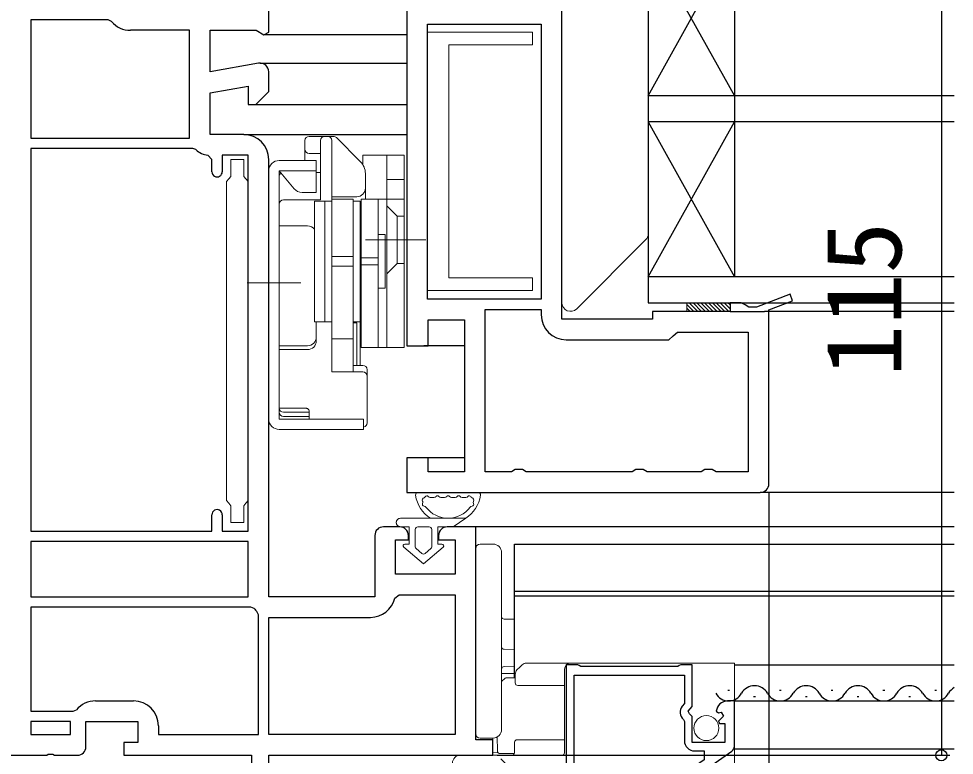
# Model space of a CAD drawing. Units: millimetres, scale not verified. Extents: x -525 to 525, y -783 to 779.
# Drawn here: x 96.2 to 204.7, y 217.9 to 303.3 of the extents above; entities that cross this region are included whole.
import ezdxf
from ezdxf.enums import TextEntityAlignment as Align

# ---------------------------------------------------------------- set-up
doc = ezdxf.new("R2010")
doc.units = ezdxf.units.MM
doc.header["$LTSCALE"] = 4
for name, color, linetype in [('0-3_YKK_11', 7, 'Continuous'), ('0-4_YKK_12', 2, 'Continuous'), ('0-7_YKK_D', 6, 'Continuous')]:
    doc.layers.add(name, color=color, linetype=linetype)
doc.layers.add('0-5_YKK_13', color=4, linetype='Continuous', lineweight=18)
doc.styles.add('ＭＳ ゴシック', font='')
doc.styles.get('ＭＳ ゴシック').set_extended_font_data('MS Gothic')

msp = doc.modelspace()

# ---------------------------------------------------------------- linework, layer by layer
at = {"layer": '0-3_YKK_11'}
for p, q in [((178.741, 269.384), (182.741, 269.384)), ((140.441, 244.384), (138.541, 244.384)), ((123.53, 234.908), (123.148, 235.084)), ((105.141, 224.184), (109.54, 224.184)), ((174.121, 215.01), (178.941, 218.375))]:
    msp.add_line(p, q, dxfattribs=at)
for points in [[(95.241, 331.884), (95.241, 271.284), (67.241, 271.284), (67.241, 267.884), (69.141, 267.884), (69.641, 268.384), (70.141, 268.884), (95.241, 268.884), (95.241, 217.884), (99.483, 217.884), (99.666, 218.004), (100.216, 218.004), (100.399, 217.884), (103.041, 217.884)], [(124.067, 298.169), (118.441, 297.177), (118.441, 301.984), (123.797, 301.984), (124.665, 301.442), (125.241, 301.761), (125.241, 304.384), (108.734, 304.384), (107.29, 331.936)], [(183.241, 249.384), (183.241, 269.573), (185.982, 270.61), (185.699, 271.359), (181.801, 269.884), (180.907, 269.884), (180.474, 270.134), (180.041, 270.384), (178.741, 270.384), (178.741, 269.384), (169.741, 269.384), (169.741, 268.484), (159.241, 268.484), (159.241, 308.984)], [(141.241, 306.384), (141.241, 265.384), (143.741, 265.384), (143.741, 268.384), (147.941, 268.384), (147.941, 250.784), (143.741, 250.784), (143.741, 252.384), (141.241, 252.384), (141.241, 248.384), (182.241, 248.384)], [(106.998, 303.008), (106.617, 303.184), (97.641, 303.184), (97.641, 289.484)], [(97.641, 289.484), (116.041, 289.484), (116.041, 301.984), (109.209, 301.984)], [(122.341, 289.884), (118.441, 289.884), (118.441, 294.74), (122.841, 295.516), (122.841, 293.384), (123.741, 293.384), (125.241, 294.884), (125.241, 297.184)], [(97.641, 288.284), (97.641, 243.884), (118.641, 243.884), (118.641, 245.784)], [(116.786, 288.146), (116.441, 288.284), (97.641, 288.284)], [(118.641, 285.584), (118.641, 287), (118.192, 287.497)], [(119.841, 245.784), (119.841, 243.884), (122.841, 243.884), (122.841, 287.484), (119.841, 287.484), (119.841, 285.584)], [(137.541, 243.384), (137.541, 236.284), (125.241, 236.284), (125.241, 286.984)], [(150.341, 250.784), (150.341, 269.584), (156.841, 269.584), (156.841, 268.984)], [(159.741, 266.084), (171.646, 266.084), (172.143, 266.534), (172.641, 266.984), (180.841, 266.984), (180.841, 250.784), (177.107, 250.784), (176.674, 251.034), (175.808, 251.034), (175.375, 250.784), (169.107, 250.784), (168.674, 251.034), (167.808, 251.034), (167.375, 250.784), (155.107, 250.784), (154.674, 251.034), (153.808, 251.034), (153.375, 250.784), (150.341, 250.784)], [(104.041, 218.884), (104.041, 221.784), (110.041, 221.784), (110.041, 219.384), (108.441, 219.384), (108.441, 217.884), (123.241, 217.884), (123.241, 204.976), (122.991, 204.68), (122.741, 204.384), (122.741, 202.884), (125.241, 202.884), (125.241, 217.884), (151.241, 217.884), (151.241, 219.684), (149.241, 219.684), (149.241, 244.384), (145.941, 244.384)], [(144.941, 243.384), (144.941, 242.884), (146.841, 242.884), (146.841, 238.884), (139.941, 238.884), (139.941, 242.884), (141.441, 242.884), (141.441, 243.384)], [(139.859, 236.102), (140.345, 236.484), (146.841, 236.484), (146.841, 220.284)], [(123.148, 235.084), (97.641, 235.084), (97.641, 222.984), (102.548, 222.984), (102.931, 223.162)], [(112.44, 221.284), (112.44, 220.284), (124.041, 220.284), (124.041, 234.192), (123.864, 234.573)], [(146.841, 220.284), (125.241, 220.284), (125.241, 233.884), (137.041, 233.884)], [(177.142, 223.002), (177.393, 222.791), (177.711, 222.876), (177.982, 222.408), (177.405, 221.831), (177.507, 221.584), (178.141, 221.584), (178.141, 219.384), (174.341, 219.384), (174.341, 222.384), (174.041, 222.684), (173.888, 223.013), (174.341, 223.553), (174.341, 228.384), (173.014, 228.384), (172.841, 228.284), (172.668, 228.184), (161.414, 228.184), (161.241, 228.284), (161.068, 228.384), (159.741, 228.384), (159.741, 216.084), (153.541, 216.084), (152.146, 217.479)], [(173.626, 215.884), (160.641, 215.884), (160.641, 227.184), (173.441, 227.184), (173.441, 223.88), (173.198, 223.591)], [(179.241, 218.949), (179.241, 224.184), (178.436, 224.184)], [(173.334, 222.041), (173.441, 221.812), (173.441, 219.584)], [(174.641, 218.384), (175.741, 218.384), (175.741, 217.36), (173.626, 215.884)]]:
    msp.add_lwpolyline(points, dxfattribs=at)
for points in [[(156.841, 302.684), (156.841, 270.784), (143.641, 270.784), (143.641, 302.684)], [(122.841, 242.684), (97.641, 242.684), (97.641, 236.284), (122.841, 236.284)], [(97.641, 220.284), (102.241, 220.284), (102.241, 221.784), (97.641, 221.784)]]:
    msp.add_lwpolyline(points, close=True, dxfattribs=at)
for centre, radius, start, end in [((109.209, 304.884), 2.9, 220.32022, 270.00001), ((124.241, 297.184), 1, 360, 99.99998), ((122.341, 286.984), 2.9, 0.00001, 89.99999), ((118.441, 289.884), 2.4, 226.39716, 264.0622), ((119.241, 285.584), 0.6, 179.99999, 0.00001), ((159.741, 268.984), 2.9, 180.00001, 269.99999), ((182.241, 249.384), 1, 270.00001, 359.99999), ((119.241, 245.784), 0.6, 359.99999, 180.00001), ((138.541, 243.384), 1, 90.00001, 179.99999), ((140.441, 243.384), 1, 0.00001, 89.99999), ((145.941, 243.384), 1, 90.00001, 179.99999), ((137.041, 236.784), 2.9, 270.00001, 346.39104), ((125.741, 236.784), 2.9, 220.32022, 229.67978), ((105.141, 221.284), 2.9, 90.00001, 139.63901), ((109.54, 221.284), 2.9, 0.00001, 89.99999), ((174.041, 222.884), 1.1, 139.99999, 229.99481), ((178.436, 222.884), 1.3, 89.99998, 174.7841), ((174.641, 219.584), 1.2, 180.00001, 269.99999), ((103.041, 218.884), 1, 270.00001, 359.99999), ((178.541, 218.949), 0.7, 304.91937, 359.99998)]:
    msp.add_arc(centre, radius, start, end, dxfattribs=at)
at = {"layer": '0-4_YKK_12'}
for p, q in [((169.241, 315.384), (169.241, 270.389)), ((169.241, 312.384), (179.241, 294.384)), ((169.241, 294.384), (179.241, 312.384)), ((179.241, 312.384), (179.241, 273.384)), ((124.741, 301.484), (141.241, 301.484)), ((124.241, 298.184), (141.241, 298.184)), ((204.741, 294.384), (169.241, 294.384)), ((123.534, 293.384), (141.241, 293.384)), ((169.241, 273.384), (179.241, 291.384)), ((169.241, 291.384), (179.241, 273.384)), ((204.741, 291.384), (169.241, 291.384)), ((122.341, 289.884), (141.241, 289.884)), ((204.741, 273.384), (169.241, 273.384)), ((169.241, 270.389), (204.741, 270.388)), ((204.741, 269.384), (182.741, 269.384)), ((147.928, 265.385), (143.241, 265.385)), ((147.94, 252.384), (143.241, 252.384)), ((204.741, 248.384), (182.241, 248.384)), ((204.741, 244.384), (148.741, 244.384)), ((204.741, 236.884), (153.741, 236.884)), ((153.741, 236.384), (204.741, 236.384)), ((179.241, 228.384), (204.741, 228.384)), ((178.472, 225.452), (178.672, 225.452)), ((181.472, 224.692), (181.672, 224.692)), ((184.472, 225.452), (184.672, 225.452)), ((187.472, 224.692), (187.672, 224.692)), ((190.472, 225.452), (190.672, 225.452)), ((193.472, 224.692), (193.672, 224.692)), ((196.472, 225.452), (196.672, 225.452)), ((199.472, 224.692), (199.672, 224.692)), ((202.472, 225.452), (202.672, 225.452)), ((179.241, 224.184), (204.741, 224.184)), ((204.741, 218.584), (179.241, 218.584))]:
    msp.add_line(p, q, dxfattribs=at)
msp.add_lwpolyline([(153.741, 226.884), (153.741, 242.384), (204.741, 242.384)], dxfattribs=at)
for centre, start, end in [((181.572, 224.233), 29.20254, 150.79746), ((187.572, 224.233), 29.20254, 150.79746), ((193.572, 224.233), 29.20254, 150.79746), ((199.572, 224.233), 29.20254, 150.79746), ((205.572, 224.233), 118.91819, 150.79746), ((178.572, 225.91), 209.20254, 330.79746), ((184.572, 225.91), 209.20254, 330.79746), ((190.572, 225.91), 209.20254, 330.79746), ((196.572, 225.91), 209.20254, 330.79746), ((202.572, 225.91), 209.20254, 330.79746)]:
    msp.add_arc(centre, 1.718, start, end, dxfattribs=at)
at = {"layer": '0-5_YKK_13'}
for p, q in [((159.241, 315.384), (159.241, 270.384)), ((169.241, 278.384), (169.241, 315.384)), ((129.441, 286.884), (129.441, 289.184)), ((129.441, 286.884), (129.441, 289.184)), ((132.734, 289.684), (129.941, 289.684)), ((132.734, 289.684), (129.941, 289.684)), ((131.241, 282.317), (131.241, 289.184)), ((131.241, 282.317), (131.241, 289.184)), ((132.541, 282.384), (132.541, 289.184)), ((132.541, 282.384), (132.541, 289.184)), ((135.855, 286.77), (133.087, 289.538)), ((135.855, 286.77), (133.087, 289.538)), ((131.241, 287.684), (129.941, 287.684)), ((131.241, 287.684), (129.941, 287.684)), ((140.941, 287.484), (136.141, 287.484)), ((136.141, 286.409), (136.141, 287.484)), ((140.941, 287.484), (136.141, 287.484)), ((136.141, 286.409), (136.141, 287.484)), ((138.941, 282.384), (138.941, 287.484)), ((138.941, 282.384), (138.941, 287.484)), ((140.941, 265.184), (140.941, 287.484)), ((140.941, 265.184), (140.941, 287.484)), ((125.241, 256.884), (125.241, 285.684)), ((125.241, 256.884), (125.241, 285.684)), ((126.441, 256.884), (126.441, 285.684)), ((130.741, 285.684), (126.441, 285.684)), ((126.441, 285.684), (128.179, 283.613)), ((126.441, 256.884), (126.441, 285.684)), ((130.741, 285.684), (126.441, 285.684)), ((126.441, 285.684), (128.179, 283.613)), ((131.241, 285.484), (130.741, 285.484)), ((131.241, 285.484), (130.741, 285.484)), ((136.441, 282.384), (136.441, 285.356)), ((136.441, 282.384), (136.441, 285.356)), ((126.441, 279.305), (126.441, 284.984)), ((126.441, 279.305), (126.441, 284.984)), ((140.941, 284.684), (138.941, 284.684)), ((140.941, 284.684), (138.941, 284.684)), ((131.241, 282.317), (126.941, 282.317)), ((131.241, 282.317), (126.941, 282.317)), ((130.741, 283.184), (129.098, 283.184)), ((130.741, 283.184), (129.098, 283.184)), ((130.541, 268.184), (130.541, 282.184)), ((131.741, 282.184), (130.541, 282.184)), ((130.541, 268.184), (130.541, 282.184)), ((131.741, 282.184), (130.541, 282.184)), ((131.741, 282.184), (132.541, 282.184)), ((131.741, 282.184), (131.741, 268.184)), ((131.741, 268.184), (131.741, 282.184)), ((131.741, 282.184), (132.541, 282.184)), ((131.741, 282.184), (131.741, 268.184)), ((131.741, 268.184), (131.741, 282.184)), ((135.441, 282.684), (132.541, 282.684)), ((135.441, 282.684), (132.541, 282.684)), ((132.541, 262.363), (132.541, 282.384)), ((132.541, 262.363), (132.541, 282.384)), ((132.541, 282.184), (132.541, 268.184)), ((132.541, 282.184), (132.541, 268.184)), ((135.041, 282.184), (135.841, 282.184)), ((135.041, 282.184), (135.041, 268.184)), ((135.041, 282.184), (135.841, 282.184)), ((135.041, 282.184), (135.041, 268.184)), ((135.841, 282.184), (135.841, 268.184)), ((135.841, 282.184), (135.841, 268.184)), ((140.941, 282.384), (135.941, 282.384)), ((135.941, 265.184), (135.941, 282.384)), ((140.941, 282.384), (135.941, 282.384)), ((135.941, 265.184), (135.941, 282.384)), ((137.941, 265.184), (137.941, 282.384)), ((137.941, 265.184), (137.941, 282.384)), ((138.941, 282.384), (138.941, 265.184)), ((138.941, 282.384), (138.941, 265.184)), ((140.141, 280.434), (138.941, 281.634)), ((140.141, 280.434), (138.941, 281.634)), ((140.941, 280.434), (140.141, 280.434)), ((140.141, 274.934), (140.141, 280.434)), ((140.941, 280.434), (140.141, 280.434)), ((140.141, 274.934), (140.141, 280.434)), ((129.741, 279.305), (126.441, 279.305)), ((129.741, 279.305), (126.441, 279.305)), ((135.941, 278.184), (135.841, 278.184)), ((135.941, 278.184), (135.841, 278.184)), ((138.741, 278.284), (137.941, 278.284)), ((137.941, 272.084), (137.941, 278.284)), ((138.741, 278.284), (137.941, 278.284)), ((137.941, 272.084), (137.941, 278.284)), ((138.741, 272.084), (138.741, 278.284)), ((138.741, 272.084), (138.741, 278.284)), ((143.441, 277.684), (136.441, 277.684)), ((143.441, 277.684), (136.441, 277.684)), ((168.948, 277.677), (160.948, 269.677)), ((132.541, 275.753), (135.041, 275.753)), ((132.541, 275.753), (135.041, 275.753)), ((132.541, 274.615), (135.041, 274.615)), ((132.541, 274.615), (135.041, 274.615)), ((137.941, 275.576), (135.941, 275.576)), ((137.941, 275.576), (135.941, 275.576)), ((137.941, 274.792), (135.941, 274.792)), ((137.941, 274.792), (135.941, 274.792)), ((140.141, 274.934), (138.941, 273.734)), ((140.141, 274.934), (138.941, 273.734)), ((140.941, 274.934), (140.141, 274.934)), ((140.941, 274.934), (140.141, 274.934)), ((128.941, 272.684), (122.741, 272.684)), ((128.941, 272.684), (122.741, 272.684)), ((135.941, 272.184), (135.841, 272.184)), ((135.941, 272.184), (135.841, 272.184)), ((138.741, 272.084), (137.941, 272.084)), ((138.741, 272.084), (137.941, 272.084)), ((173.741, 270.189), (174.546, 269.384)), ((173.995, 270.384), (174.995, 269.384)), ((174.444, 270.384), (175.444, 269.384)), ((174.893, 270.384), (175.893, 269.384)), ((175.342, 270.384), (176.342, 269.384)), ((175.791, 270.384), (176.791, 269.384)), ((176.24, 270.384), (177.24, 269.384)), ((176.689, 270.384), (177.689, 269.384)), ((177.138, 270.384), (178.138, 269.384)), ((177.587, 270.384), (178.587, 269.384)), ((178.036, 270.384), (178.741, 269.679)), ((178.485, 270.384), (178.741, 270.128)), ((173.741, 269.74), (174.097, 269.384)), ((131.741, 268.184), (130.541, 268.184)), ((131.741, 268.184), (130.541, 268.184)), ((130.741, 265.948), (130.741, 268.184)), ((130.741, 265.948), (130.741, 268.184)), ((131.741, 268.184), (132.541, 268.184)), ((131.741, 268.184), (132.541, 268.184)), ((132.541, 262.363), (132.541, 268.184)), ((132.541, 262.363), (132.541, 268.184)), ((135.041, 268.184), (135.841, 268.184)), ((135.041, 268.184), (135.841, 268.184)), ((135.041, 263.117), (135.041, 268.045)), ((135.041, 263.117), (135.041, 268.045)), ((135.841, 268.184), (135.841, 263.117)), ((135.841, 268.184), (135.841, 263.117)), ((135.041, 266.184), (132.541, 266.184)), ((135.041, 266.184), (132.541, 266.184)), ((129.741, 265.398), (126.441, 265.398)), ((129.741, 265.398), (126.441, 265.398)), ((129.741, 264.948), (126.441, 264.948)), ((126.441, 258.143), (126.441, 264.948)), ((129.741, 264.948), (126.441, 264.948)), ((126.441, 258.143), (126.441, 264.948)), ((140.941, 265.184), (135.941, 265.184)), ((140.941, 265.184), (135.941, 265.184)), ((136.141, 263.117), (135.041, 263.117)), ((136.141, 263.117), (135.041, 263.117)), ((136.641, 262.617), (136.641, 256.445)), ((136.641, 262.617), (136.641, 256.445)), ((136.141, 262.363), (132.541, 262.363)), ((136.141, 262.363), (132.541, 262.363)), ((126.441, 257.684), (126.441, 258.143)), ((126.441, 258.143), (129.572, 258.143)), ((126.441, 257.684), (126.441, 258.143)), ((126.441, 258.143), (129.572, 258.143)), ((129.941, 257.684), (126.941, 257.684)), ((129.941, 257.684), (126.941, 257.684)), ((129.841, 257.184), (126.941, 257.184)), ((129.841, 257.184), (126.941, 257.184)), ((129.941, 256.884), (129.941, 257.773)), ((129.941, 256.884), (129.941, 257.773)), ((126.441, 256.884), (136.241, 256.884)), ((126.441, 256.884), (136.241, 256.884)), ((136.241, 255.684), (136.241, 256.884)), ((136.241, 255.684), (136.241, 256.884)), ((126.441, 255.684), (136.241, 255.684)), ((126.441, 255.684), (136.241, 255.684)), ((149.496, 248.384), (142.568, 248.384)), ((144.4, 247.784), (143.968, 247.784)), ((145.632, 247.784), (145.2, 247.784)), ((146.864, 247.784), (146.432, 247.784)), ((148.096, 247.784), (147.664, 247.784)), ((140.531, 245.384), (148.082, 245.384)), ((141.532, 244.384), (140.532, 244.384)), ((141.532, 244.384), (140.532, 244.384)), ((141.532, 242.384), (141.532, 244.384)), ((141.532, 242.384), (141.532, 244.384)), ((143.832, 244.384), (142.532, 244.384)), ((143.832, 244.384), (142.532, 244.384)), ((144.832, 244.384), (144.832, 242.384)), ((146.632, 244.384), (144.832, 244.384)), ((144.832, 242.384), (144.832, 244.384)), ((146.632, 244.384), (144.832, 244.384)), ((142.232, 244.084), (142.232, 242.084)), ((142.232, 244.084), (142.232, 242.084)), ((144.132, 242.084), (144.132, 244.084)), ((144.132, 242.084), (144.132, 244.084)), ((143.182, 240.084), (140.903, 242.028)), ((143.182, 240.084), (140.903, 242.028)), ((141.034, 242.384), (141.532, 242.384)), ((141.532, 242.384), (141.034, 242.384)), ((145.461, 242.028), (143.182, 240.084)), ((143.182, 240.084), (145.461, 242.028)), ((144.832, 242.384), (145.33, 242.384)), ((145.33, 242.384), (144.832, 242.384)), ((149.741, 242.384), (151.241, 242.384)), ((142.338, 241.856), (142.988, 241.302)), ((142.988, 241.302), (142.338, 241.856)), ((143.377, 241.302), (144.027, 241.856)), ((143.377, 241.302), (144.027, 241.856)), ((149.241, 241.384), (149.241, 241.884)), ((149.241, 220.884), (149.241, 241.384)), ((152.241, 241.384), (152.241, 220.884)), ((152.536, 233.679), (153.741, 233.658)), ((152.536, 230.179), (153.741, 230.158)), ((153.741, 228.21), (152.536, 228.189)), ((154.028, 227.778), (154.346, 228.096)), ((154.346, 228.096), (154.629, 228.379)), ((155.124, 228.584), (160.241, 228.584)), ((159.541, 227.884), (159.541, 219.384)), ((175.145, 228.584), (160.241, 228.584)), ((176.135, 228.584), (175.145, 228.584)), ((176.135, 228.584), (179.241, 228.584)), ((179.241, 228.584), (179.241, 227.884)), ((179.241, 224.184), (179.241, 227.884)), ((152.541, 227.384), (152.241, 227.384)), ((152.241, 226.455), (152.657, 226.812)), ((153.741, 227.384), (152.541, 227.384)), ((152.852, 226.884), (153.819, 226.884)), ((153.814, 226.287), (153.823, 227.289)), ((159.541, 225.984), (154.114, 225.984)), ((179.241, 219.384), (179.241, 224.184)), ((149.241, 220.384), (149.241, 220.884)), ((151.241, 219.884), (149.741, 219.884)), ((151.758, 218.381), (151.744, 220.02)), ((153.743, 218.181), (153.754, 219.387)), ((154.054, 219.684), (159.541, 219.684)), ((159.541, 219.384), (159.541, 218.184)), ((179.241, 218.284), (179.241, 219.384)), ((151.241, 217.885), (151.241, 218.184)), ((179.241, 214.844), (179.241, 218.284)), ((159.241, 217.884), (147.441, 217.884)), ((153.726, 218.084), (152.058, 218.084))]:
    msp.add_line(p, q, dxfattribs=at)
for points in [[(143.641, 301.784), (143.641, 271.784), (155.841, 271.784), (155.841, 273.284), (146.141, 273.284), (146.141, 300.284), (155.841, 300.284), (155.841, 301.784)], [(122.84, 284.442), (122.84, 247.426), (122.59, 247.13), (122.34, 246.834), (122.34, 244.884), (120.84, 244.884), (120.84, 246.834), (120.59, 247.13), (120.34, 247.426), (120.34, 284.442), (120.59, 284.738), (120.84, 285.034), (120.84, 286.984), (122.34, 286.984), (122.34, 285.034), (122.59, 284.738)], [(173.741, 270.384), (173.741, 269.384), (178.741, 269.384), (178.741, 270.384)]]:
    msp.add_lwpolyline(points, close=True, dxfattribs=at)
for points in [[(130.741, 283.184), (130.741, 286.884), (126.441, 286.884)], [(130.741, 283.184), (130.741, 286.884), (126.441, 286.884)], [(132.541, 282.384), (135.041, 282.384), (135.041, 262.363)], [(132.541, 282.384), (135.041, 282.384), (135.041, 262.363)], [(135.441, 263.117), (135.441, 268.045), (135.041, 268.045)], [(135.441, 263.117), (135.441, 268.045), (135.041, 268.045)], [(129.572, 258.142), (129.611, 258.14), (129.664, 258.127), (129.725, 258.102), (129.785, 258.063), (129.839, 258.012), (129.883, 257.952), (129.916, 257.886), (129.935, 257.817), (129.94, 257.753)], [(129.572, 258.142), (129.611, 258.14), (129.664, 258.127), (129.725, 258.102), (129.785, 258.063), (129.839, 258.012), (129.883, 257.952), (129.916, 257.886), (129.935, 257.817), (129.94, 257.753)], [(148.082, 245.384), (146.632, 244.384), (148.082, 245.384)], [(151.808, 218.219), (151.241, 218.184), (151.241, 218.483), (151.241, 219.884)]]:
    msp.add_lwpolyline(points, dxfattribs=at)
msp.add_circle((175.991, 221.033), 1.45, dxfattribs=at)
for centre, radius, start, end in [((129.941, 289.184), 0.5, 90, 180), ((129.941, 289.184), 0.5, 90, 180), ((131.741, 289.184), 0.5, 90, 180), ((131.741, 289.184), 0.5, 90, 180), ((132.041, 289.184), 0.5, 0, 90), ((132.041, 289.184), 0.5, 0, 90), ((132.734, 289.184), 0.5, 45, 90), ((132.734, 289.184), 0.5, 45, 90), ((129.941, 288.184), 0.5, 180, 270), ((129.941, 288.184), 0.5, 180, 270), ((126.441, 285.684), 1.2, 90, 180), ((126.441, 285.684), 1.2, 90, 180), ((134.441, 285.356), 2, 0, 45), ((134.441, 285.356), 2, 0, 45), ((126.941, 284.984), 0.5, 122.3074, 180), ((126.941, 284.984), 0.5, 122.3074, 180), ((129.098, 284.384), 1.2, 220, 270), ((129.098, 284.384), 1.2, 220, 270), ((135.441, 283.684), 1, 270, 0), ((135.441, 283.684), 1, 270, 0), ((126.941, 281.817), 0.5, 90, 180), ((126.941, 281.817), 0.5, 90, 180), ((129.741, 278.305), 1, 36.8699, 90), ((129.741, 278.305), 1, 36.8699, 90), ((168.241, 278.384), 1, 315, 0), ((160.241, 270.384), 1, 180, 315), ((135.441, 268.984), 1, 293.57818, 300), ((135.441, 268.984), 1, 293.57818, 300), ((129.741, 266.398), 1, 270, 0), ((129.741, 266.398), 1, 270, 0), ((129.741, 265.948), 1, 270, 0), ((129.741, 265.948), 1, 270, 0), ((136.141, 262.617), 0.5, 0, 90), ((136.141, 262.617), 0.5, 0, 90), ((136.141, 261.863), 0.5, 0, 90), ((136.141, 261.863), 0.5, 0, 90), ((126.941, 257.684), 0.5, 180, 270), ((126.941, 257.684), 0.5, 180, 270), ((126.941, 258.184), 0.5, 184.75484, 270), ((126.941, 258.184), 0.5, 184.75484, 270), ((129.841, 257.684), 0.5, 270, 281.53696), ((129.841, 257.684), 0.5, 270, 281.53696), ((126.441, 256.884), 1.2, 180, 270), ((126.441, 256.884), 1.2, 180, 270), ((136.141, 256.445), 0.5, 281.53696, 0), ((136.141, 256.445), 0.5, 281.53696, 0), ((142.568, 248.084), 0.3, 90, 188.20609), ((146.032, 248.584), 3.8, 188.20609, 237.36313), ((143.349, 247.484), 0.3, 110.02209, 202.28177), ((143.143, 248.048), 0.3, 290.02209, 328.16514), ((143.568, 247.784), 0.2, 36.8699, 148.16514), ((143.968, 248.084), 0.3, 216.8699, 270), ((144.4, 248.084), 0.3, 270, 323.1301), ((144.8, 247.784), 0.2, 36.8699, 143.1301), ((145.2, 248.084), 0.3, 216.8699, 270), ((145.632, 248.084), 0.3, 270, 323.1301), ((146.032, 247.784), 0.2, 36.8699, 143.1301), ((146.432, 248.084), 0.3, 216.8699, 270), ((146.864, 248.084), 0.3, 270, 323.1301), ((147.264, 247.784), 0.2, 36.8699, 143.1301), ((147.664, 248.084), 0.3, 216.8699, 270), ((146.032, 248.584), 3.8, 302.63687, 351.79391), ((148.096, 248.084), 0.3, 270, 323.1301), ((148.496, 247.784), 0.2, 31.83486, 143.1301), ((148.921, 248.048), 0.3, 211.83486, 249.97791), ((148.716, 247.484), 0.3, 337.71823, 69.97791), ((149.496, 248.084), 0.3, 351.79391, 90), ((143.261, 246.984), 0.2, 153.36701, 266.63299), ((146.032, 248.584), 3.2, 202.28177, 203.14776), ((142.814, 247.208), 0.3, 333.36701, 23.14776), ((143.232, 246.485), 0.3, 36.85224, 86.63299), ((146.032, 248.584), 3.2, 216.85224, 323.14776), ((148.833, 246.485), 0.3, 93.36701, 143.14776), ((148.804, 246.984), 0.2, 273.36701, 26.63299), ((149.251, 247.208), 0.3, 156.85224, 206.63299), ((146.032, 248.584), 3.2, 336.85224, 337.71823), ((140.531, 244.884), 0.5, 90.11462, 269.88538), ((140.532, 244.884), 0.5, 89.88541, 270), ((140.532, 244.884), 0.5, 269.88533, 269.99998), ((142.532, 244.084), 0.3, 90, 180), ((142.532, 244.084), 0.3, 90, 180), ((143.832, 244.084), 0.3, 0, 90), ((143.832, 244.084), 0.3, 0, 90), ((141.034, 242.182), 0.202, 90, 229.53619), ((141.034, 242.182), 0.202, 90, 229.53619), ((142.532, 242.084), 0.3, 180, 229.53619), ((142.532, 242.084), 0.3, 180, 229.53619), ((143.832, 242.084), 0.3, 310.46381, 0), ((143.832, 242.084), 0.3, 310.46381, 0), ((145.33, 242.182), 0.202, 310.46378, 89.99997), ((145.33, 242.182), 0.202, 310.46381, 90), ((149.741, 241.884), 0.5, 90, 180), ((151.241, 241.384), 1, 0, 90), ((143.182, 241.53), 0.3, 229.53619, 310.46381), ((143.182, 241.53), 0.3, 229.53619, 310.46381), ((152.541, 233.979), 0.3, 180, 269), ((152.541, 230.479), 0.3, 180, 269), ((152.541, 227.889), 0.3, 91, 180), ((155.124, 227.884), 0.7, 90, 135), ((160.241, 227.884), 0.7, 90, 180), ((152.852, 226.584), 0.3, 90, 130.60129), ((154.523, 227.283), 0.7, 135, 179.5), ((154.114, 226.284), 0.3, 179.5, 270), ((149.741, 220.384), 0.5, 180, 270), ((151.241, 220.884), 1, 270, 0), ((154.054, 219.384), 0.3, 90, 179.5), ((154.054, 219.384), 0.3, 90, 179.5), ((152.058, 218.384), 0.3, 180.5, 270), ((153.443, 218.184), 0.3, 270, 359.5), ((159.241, 218.184), 0.3, 270, 0), ((147.441, 216.984), 0.9, 90, 180)]:
    msp.add_arc(centre, radius, start, end, dxfattribs=at)
at = {"layer": '0-7_YKK_D'}
for p, q in [((203.241, 332.884), (203.241, 217.884)), ((183.241, 248.384), (183.241, 13.883)), ((151.741, 217.884), (204.241, 217.884))]:
    msp.add_line(p, q, dxfattribs=at)
msp.add_circle((203.241, 217.884), 0.637, dxfattribs=at)

# ---------------------------------------------------------------- texts
at = {"layer": '0-7_YKK_D', "style": 'ＭＳ ゴシック'}
msp.add_text('115', height=8.798, rotation=90, dxfattribs=at).set_placement((201.241, 261.816), align=Align.BOTTOM_LEFT)

doc.saveas('drawing.dxf')
